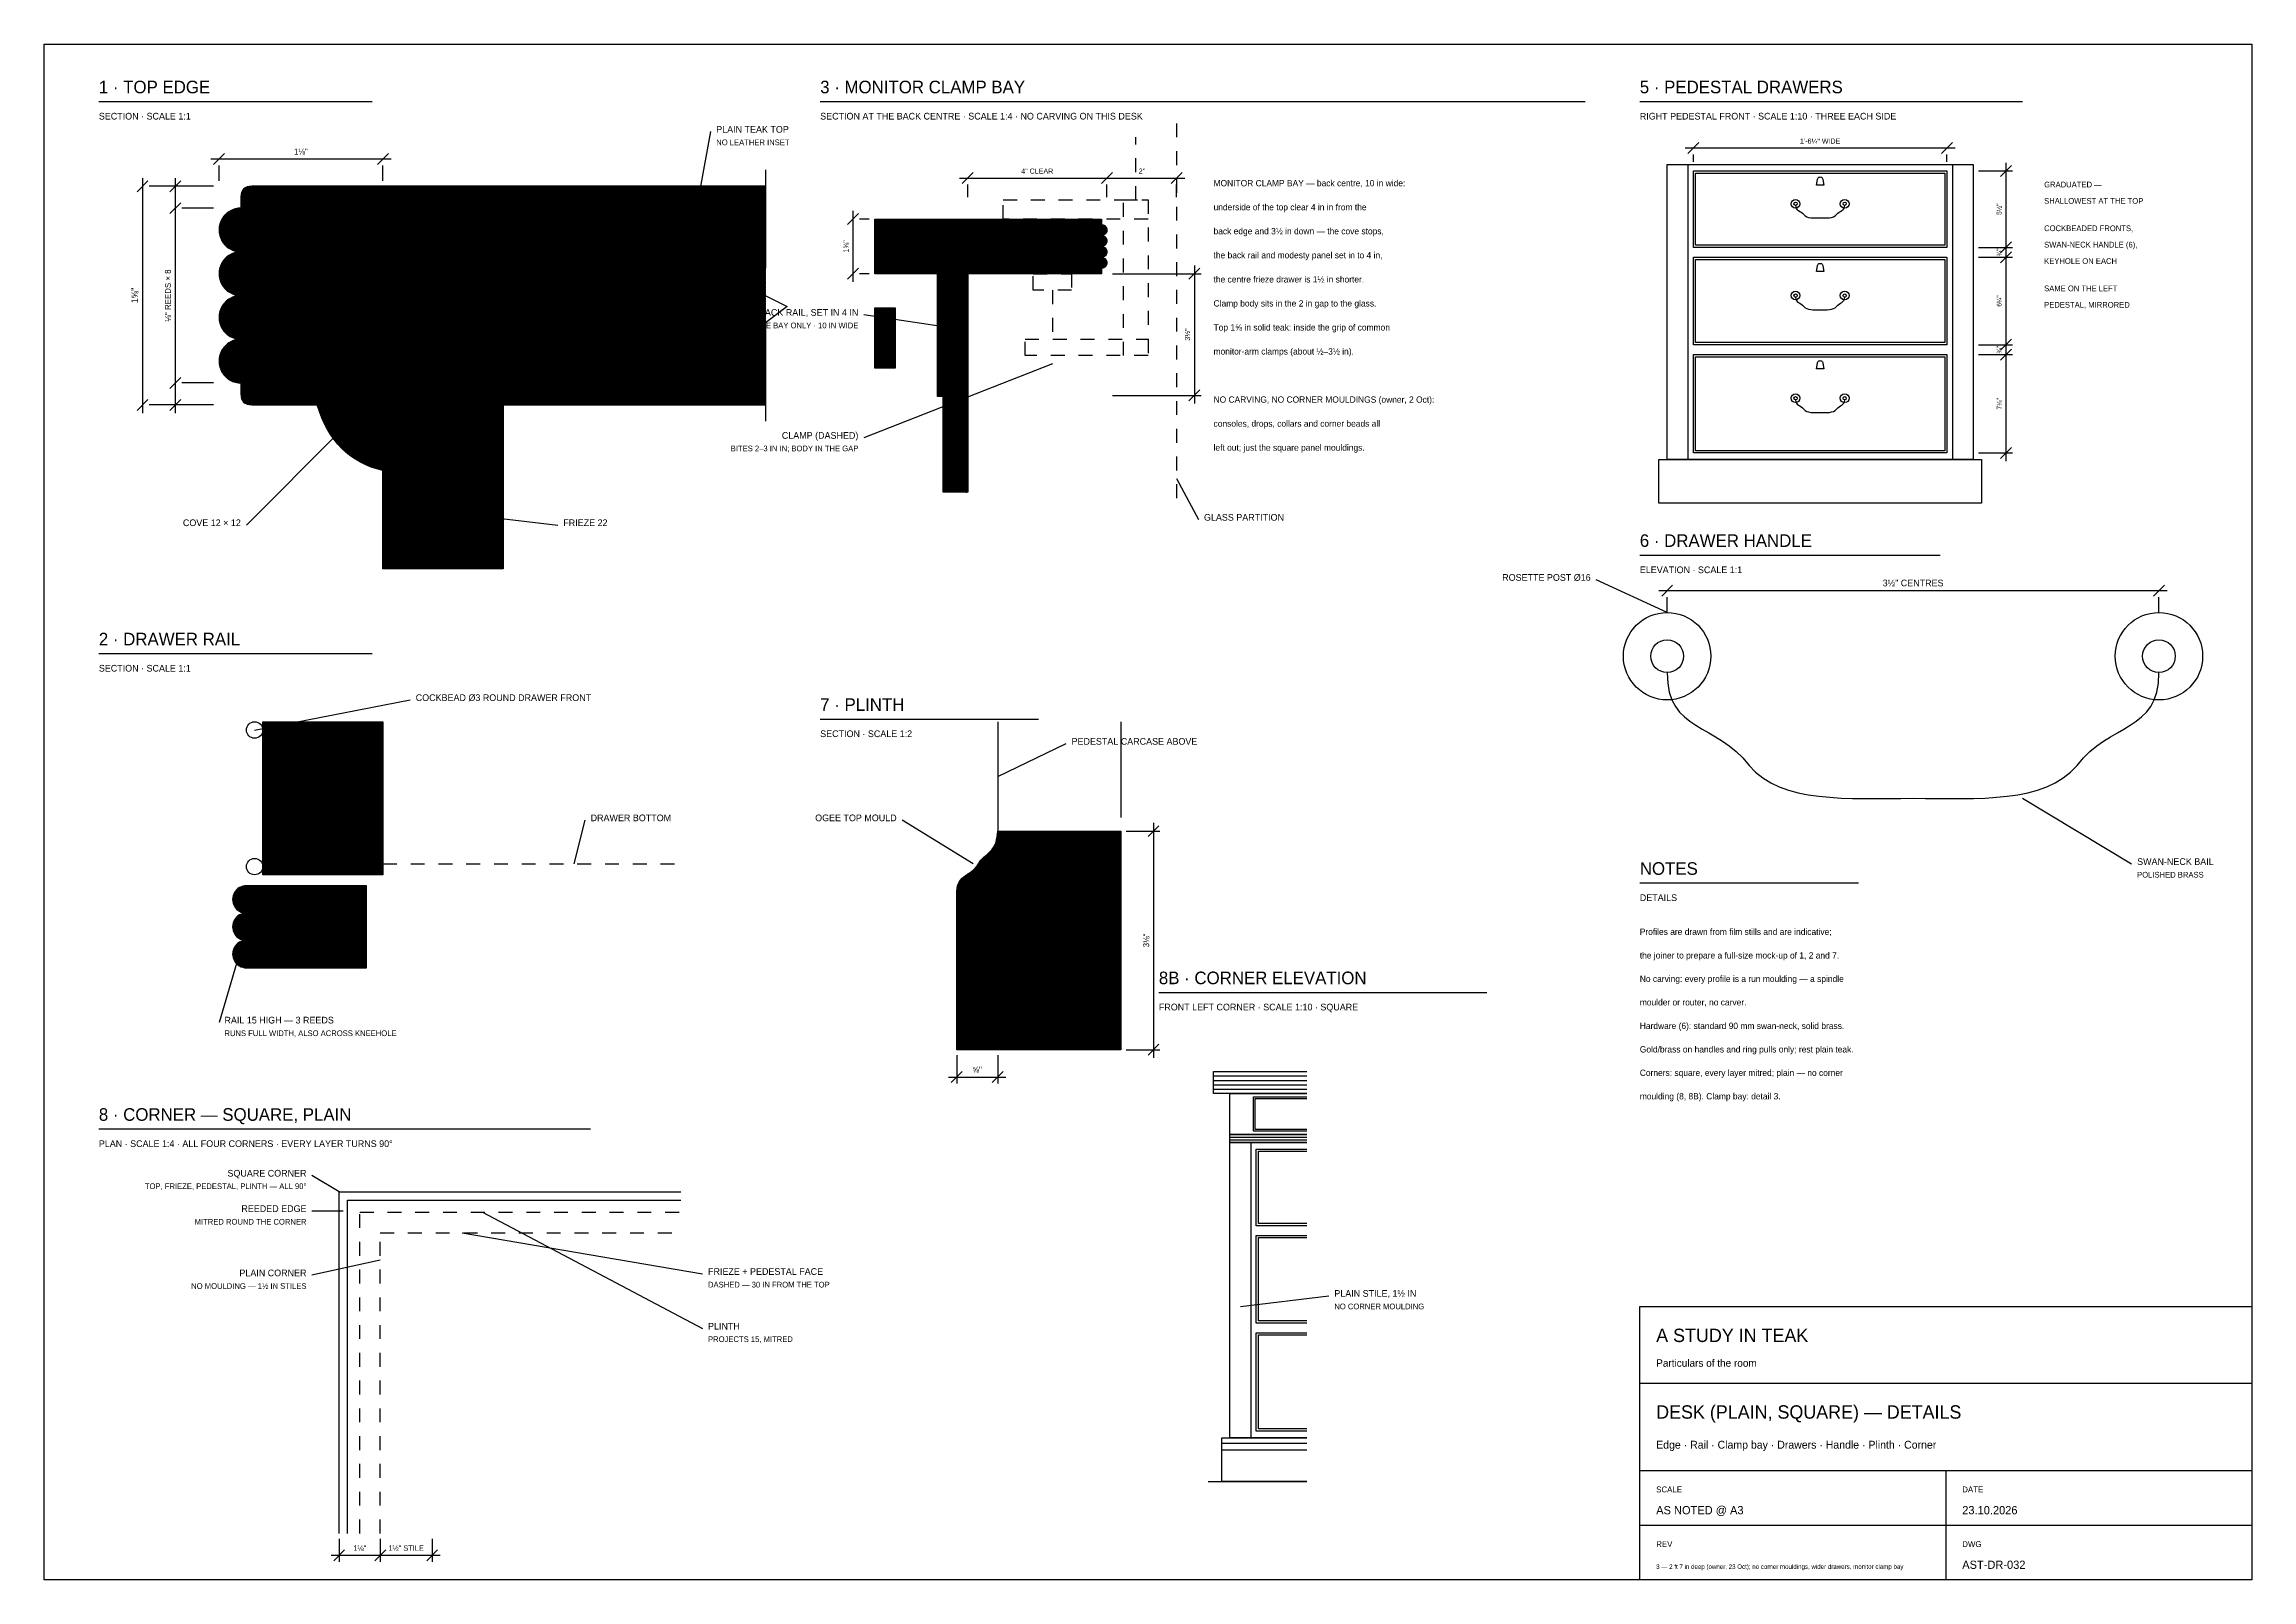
# Model space of a CAD drawing. Header units: inches. Extents: x 0.3 to 16.2, y 0.3 to 11.4.
import ezdxf
from ezdxf.enums import TextEntityAlignment as Align

# ---------------------------------------------------------------- set-up
doc = ezdxf.new("R2010")
doc.units = ezdxf.units.IN
doc.header["$LTSCALE"] = 0.009843
doc.header["$MEASUREMENT"] = 0
doc.linetypes.add('DASHED', pattern=[0.6, 0.5, -0.1])
for name, color, linetype in [('DIMENSIONS', 1, 'Continuous'), ('GEOMETRY', 7, 'Continuous'), ('HATCH', 8, 'Continuous'), ('TEXT', 7, 'Continuous')]:
    doc.layers.add(name, color=color, linetype=linetype)

msp = doc.modelspace()

# ---------------------------------------------------------------- hatches: boundary and pattern name
at = {"layer": 'HATCH'}
h = msp.add_hatch(dxfattribs=at)
h.set_pattern_fill('ANSI31', scale=0.01574803)
h.paths.add_polyline_path([(5.512, 10.354), (1.811, 10.354), (1.777, 10.349), (1.752, 10.335), (1.737, 10.31), (1.732, 10.276), (1.732, 10.197), (1.712, 10.195), (1.692, 10.191), (1.672, 10.185), (1.654, 10.176), (1.636, 10.164), (1.621, 10.151), (1.607, 10.135), (1.596, 10.118), (1.587, 10.1), (1.58, 10.08), (1.576, 10.06), (1.575, 10.039), (1.576, 10.019), (1.58, 9.999), (1.587, 9.979), (1.596, 9.961), (1.607, 9.943), (1.621, 9.928), (1.636, 9.914), (1.654, 9.903), (1.672, 9.894), (1.692, 9.887), (1.712, 9.883), (1.732, 9.882), (1.712, 9.881), (1.692, 9.877), (1.672, 9.87), (1.654, 9.861), (1.636, 9.849), (1.621, 9.836), (1.607, 9.82), (1.596, 9.803), (1.587, 9.785), (1.58, 9.765), (1.576, 9.745), (1.575, 9.724), (1.576, 9.704), (1.58, 9.684), (1.587, 9.664), (1.596, 9.646), (1.607, 9.629), (1.621, 9.613), (1.636, 9.599), (1.654, 9.588), (1.672, 9.579), (1.692, 9.572), (1.712, 9.568), (1.732, 9.567), (1.712, 9.566), (1.692, 9.562), (1.672, 9.555), (1.654, 9.546), (1.636, 9.534), (1.621, 9.521), (1.607, 9.505), (1.596, 9.488), (1.587, 9.47), (1.58, 9.45), (1.576, 9.43), (1.575, 9.409), (1.576, 9.389), (1.58, 9.369), (1.587, 9.349), (1.596, 9.331), (1.607, 9.314), (1.621, 9.298), (1.636, 9.285), (1.654, 9.273), (1.672, 9.264), (1.692, 9.257), (1.712, 9.253), (1.732, 9.252), (1.712, 9.251), (1.692, 9.247), (1.672, 9.24), (1.654, 9.231), (1.636, 9.219), (1.621, 9.206), (1.607, 9.19), (1.596, 9.173), (1.587, 9.155), (1.58, 9.135), (1.576, 9.115), (1.575, 9.094), (1.576, 9.074), (1.58, 9.054), (1.587, 9.034), (1.596, 9.016), (1.607, 8.999), (1.621, 8.983), (1.636, 8.97), (1.654, 8.958), (1.672, 8.949), (1.692, 8.942), (1.712, 8.938), (1.732, 8.937), (1.732, 8.858), (1.737, 8.824), (1.752, 8.799), (1.777, 8.784), (1.811, 8.78), (5.512, 8.78)])
h = msp.add_hatch(dxfattribs=at)
h.set_pattern_fill('ANSI31', scale=0.01574803)
h.paths.add_polyline_path([(6.299, 10.118), (7.933, 10.118), (7.933, 10.079), (7.938, 10.078), (7.943, 10.077), (7.948, 10.076), (7.953, 10.073), (7.957, 10.071), (7.961, 10.067), (7.964, 10.063), (7.967, 10.059), (7.969, 10.054), (7.971, 10.05), (7.972, 10.045), (7.972, 10.039), (7.972, 10.034), (7.971, 10.029), (7.969, 10.024), (7.967, 10.02), (7.964, 10.015), (7.961, 10.012), (7.957, 10.008), (7.953, 10.005), (7.948, 10.003), (7.943, 10.001), (7.938, 10), (7.933, 10), (7.938, 10), (7.943, 9.999), (7.948, 9.997), (7.953, 9.995), (7.957, 9.992), (7.961, 9.988), (7.964, 9.985), (7.967, 9.98), (7.969, 9.976), (7.971, 9.971), (7.972, 9.966), (7.972, 9.961), (7.972, 9.955), (7.971, 9.95), (7.969, 9.946), (7.967, 9.941), (7.964, 9.937), (7.961, 9.933), (7.957, 9.929), (7.953, 9.927), (7.948, 9.924), (7.943, 9.923), (7.938, 9.922), (7.933, 9.921), (7.938, 9.921), (7.943, 9.92), (7.948, 9.918), (7.953, 9.916), (7.957, 9.913), (7.961, 9.91), (7.964, 9.906), (7.967, 9.902), (7.969, 9.897), (7.971, 9.892), (7.972, 9.887), (7.972, 9.882), (7.972, 9.877), (7.971, 9.872), (7.969, 9.867), (7.967, 9.862), (7.964, 9.858), (7.961, 9.854), (7.957, 9.851), (7.953, 9.848), (7.948, 9.846), (7.943, 9.844), (7.938, 9.843), (7.933, 9.843), (7.938, 9.842), (7.943, 9.841), (7.948, 9.84), (7.953, 9.837), (7.957, 9.834), (7.961, 9.831), (7.964, 9.827), (7.967, 9.823), (7.969, 9.818), (7.971, 9.813), (7.972, 9.808), (7.972, 9.803), (7.972, 9.798), (7.971, 9.793), (7.969, 9.788), (7.967, 9.783), (7.964, 9.779), (7.961, 9.775), (7.957, 9.772), (7.953, 9.769), (7.948, 9.767), (7.943, 9.765), (7.938, 9.764), (7.933, 9.764), (7.933, 9.724), (6.299, 9.724), (6.299, 10.118)])
h = msp.add_hatch(dxfattribs=at)
h.set_pattern_fill('ANSI31', scale=0.01574803)
h.paths.add_polyline_path([(6.752, 9.724), (6.969, 9.724), (6.969, 8.839), (6.752, 8.839), (6.752, 9.724)])
h = msp.add_hatch(dxfattribs=at)
h.set_pattern_fill('ANSI31', scale=0.01574803)
h.paths.add_polyline_path([(6.299, 9.478), (6.447, 9.478), (6.447, 9.045), (6.299, 9.045), (6.299, 9.478)])
h = msp.add_hatch(dxfattribs=at)
h.set_pattern_fill('ANSI31', scale=0.01574803)
h.paths.add_polyline_path([(2.283, 8.78), (2.756, 8.78), (2.756, 8.307), (2.594, 8.366), (2.461, 8.465), (2.357, 8.602), (2.283, 8.78)])
h = msp.add_hatch(dxfattribs=at)
h.set_pattern_fill('ANSI31', scale=0.01574803)
h.paths.add_polyline_path([(2.756, 8.78), (3.622, 8.78), (3.622, 7.598), (2.756, 7.598), (2.756, 8.78)])
h = msp.add_hatch(dxfattribs=at)
h.set_pattern_fill('ANSI31', scale=0.01574803)
h.paths.add_polyline_path([(6.791, 8.839), (6.969, 8.839), (6.969, 8.15), (6.791, 8.15), (6.791, 8.839)])
h = msp.add_hatch(dxfattribs=at)
h.set_pattern_fill('ANSI31', scale=0.01574803)
h.paths.add_polyline_path([(1.89, 6.496), (2.756, 6.496), (2.756, 5.394), (1.89, 5.394), (1.89, 6.496)])
h = msp.add_hatch(dxfattribs=at)
h.set_pattern_fill('ANSI31', scale=0.01574803)
h.paths.add_polyline_path([(7.185, 5.709), (8.071, 5.709), (8.071, 4.134), (6.89, 4.134), (6.89, 5.276), (6.909, 5.345), (6.954, 5.389), (7.006, 5.425), (7.047, 5.472), (7.085, 5.52), (7.131, 5.561), (7.169, 5.616), (7.185, 5.709)])
h = msp.add_hatch(dxfattribs=at)
h.set_pattern_fill('ANSI31', scale=0.01574803)
h.paths.add_polyline_path([(1.772, 5.315), (1.759, 5.314), (1.746, 5.312), (1.734, 5.307), (1.722, 5.302), (1.712, 5.295), (1.702, 5.286), (1.694, 5.276), (1.686, 5.266), (1.681, 5.254), (1.677, 5.242), (1.674, 5.229), (1.673, 5.217), (1.674, 5.204), (1.677, 5.191), (1.681, 5.179), (1.686, 5.167), (1.694, 5.157), (1.702, 5.147), (1.712, 5.138), (1.722, 5.131), (1.734, 5.126), (1.746, 5.121), (1.759, 5.119), (1.772, 5.118), (1.759, 5.117), (1.746, 5.115), (1.734, 5.111), (1.722, 5.105), (1.712, 5.098), (1.702, 5.089), (1.694, 5.08), (1.686, 5.069), (1.681, 5.057), (1.677, 5.045), (1.674, 5.033), (1.673, 5.02), (1.674, 5.007), (1.677, 4.994), (1.681, 4.982), (1.686, 4.97), (1.694, 4.96), (1.702, 4.95), (1.712, 4.942), (1.722, 4.934), (1.734, 4.929), (1.746, 4.925), (1.759, 4.922), (1.772, 4.921), (1.759, 4.92), (1.746, 4.918), (1.734, 4.914), (1.722, 4.908), (1.712, 4.901), (1.702, 4.892), (1.694, 4.883), (1.686, 4.872), (1.681, 4.86), (1.677, 4.848), (1.674, 4.836), (1.673, 4.823), (1.674, 4.81), (1.677, 4.797), (1.681, 4.785), (1.686, 4.774), (1.694, 4.763), (1.702, 4.753), (1.712, 4.745), (1.722, 4.738), (1.734, 4.732), (1.746, 4.728), (1.759, 4.725), (1.772, 4.724), (2.638, 4.724), (2.638, 5.315), (1.772, 5.315)])

# ---------------------------------------------------------------- linework, layer by layer
at = {"layer": 'DIMENSIONS', "linetype": 'DASHED'}
for p, q in [((8.179, 10.256), (8.179, 10.709)), ((7.579, 9.606), (7.579, 9.252))]:
    msp.add_line(p, q, dxfattribs=at)
at = {"layer": 'DIMENSIONS'}
for p, q in [((12.157, 10.591), (12.236, 10.669)), ((13.984, 10.591), (14.063, 10.669)), ((1.516, 10.551), (2.815, 10.551)), ((1.535, 10.512), (1.614, 10.591)), ((1.575, 10.394), (1.575, 10.504)), ((2.717, 10.512), (2.795, 10.591)), ((2.756, 10.394), (2.756, 10.504)), ((12.138, 10.63), (14.083, 10.63)), ((12.197, 10.531), (12.197, 10.583)), ((14.024, 10.531), (14.024, 10.583)), ((14.409, 10.425), (14.488, 10.504)), ((14.449, 10.524), (14.449, 8.374)), ((0.984, 10.315), (1.063, 10.394)), ((1.024, 10.413), (1.024, 8.72)), ((1.535, 10.354), (1.071, 10.354)), ((1.22, 10.315), (1.299, 10.394)), ((1.26, 10.413), (1.26, 8.72)), ((1.535, 10.354), (1.307, 10.354)), ((6.909, 10.413), (8.533, 10.413)), ((6.929, 10.374), (7.008, 10.453)), ((6.969, 10.276), (6.969, 10.366)), ((7.933, 10.374), (8.012, 10.453)), ((7.972, 10.276), (7.972, 10.366)), ((8.435, 10.374), (8.514, 10.453)), ((8.474, 10.276), (8.474, 10.366)), ((14.252, 10.465), (14.496, 10.465)), ((1.22, 10.157), (1.299, 10.236)), ((1.535, 10.197), (1.307, 10.197)), ((6.102, 10.079), (6.181, 10.157)), ((6.142, 10.177), (6.142, 9.665)), ((6.26, 10.118), (6.189, 10.118)), ((14.252, 9.913), (14.496, 9.913)), ((14.409, 9.874), (14.488, 9.953)), ((14.409, 9.803), (14.488, 9.882)), ((6.102, 9.685), (6.181, 9.764)), ((6.26, 9.724), (6.189, 9.724)), ((8.012, 9.724), (8.65, 9.724)), ((8.563, 9.685), (8.642, 9.764)), ((8.602, 9.783), (8.602, 8.789)), ((14.252, 9.843), (14.496, 9.843)), ((14.409, 9.173), (14.488, 9.252)), ((14.252, 9.213), (14.496, 9.213)), ((14.252, 9.142), (14.496, 9.142)), ((14.409, 9.102), (14.488, 9.181)), ((1.22, 8.898), (1.299, 8.976)), ((1.535, 8.937), (1.307, 8.937)), ((0.984, 8.74), (1.063, 8.819)), ((1.535, 8.78), (1.071, 8.78)), ((1.22, 8.74), (1.299, 8.819)), ((1.535, 8.78), (1.307, 8.78)), ((8.012, 8.848), (8.65, 8.848)), ((8.563, 8.809), (8.642, 8.888)), ((14.252, 8.433), (14.496, 8.433)), ((14.409, 8.394), (14.488, 8.472)), ((11.969, 7.402), (12.047, 7.48)), ((15.512, 7.402), (15.591, 7.48)), ((11.949, 7.441), (15.61, 7.441)), ((12.008, 7.283), (12.008, 7.394)), ((15.551, 7.283), (15.551, 7.394)), ((8.268, 5.669), (8.346, 5.748)), ((8.307, 5.768), (8.307, 4.075)), ((8.11, 5.709), (8.354, 5.709)), ((8.268, 4.094), (8.346, 4.173)), ((6.85, 3.898), (6.929, 3.976)), ((6.89, 4.094), (6.89, 3.89)), ((7.146, 3.898), (7.224, 3.976)), ((7.185, 4.094), (7.185, 3.89)), ((8.11, 4.134), (8.354, 4.134)), ((6.831, 3.937), (7.244, 3.937)), ((2.382, 0.492), (3.169, 0.492)), ((2.402, 0.453), (2.48, 0.531)), ((2.441, 0.61), (2.441, 0.445)), ((2.697, 0.453), (2.776, 0.531)), ((2.736, 0.61), (2.736, 0.445)), ((3.071, 0.453), (3.15, 0.531)), ((3.11, 0.61), (3.11, 0.445))]:
    msp.add_line(p, q, dxfattribs=at)
at = {"layer": 'DIMENSIONS', "linetype": 'DASHED'}
for points in [[(7.224, 10.256), (8.268, 10.256), (8.268, 10.118), (7.224, 10.118), (7.224, 10.256)], [(8.091, 10.256), (8.268, 10.256), (8.268, 9.134), (8.091, 9.134), (8.091, 10.256)], [(7.441, 9.724), (7.717, 9.724), (7.717, 9.606), (7.441, 9.606), (7.441, 9.724)], [(7.382, 9.252), (8.268, 9.252), (8.268, 9.134), (7.382, 9.134), (7.382, 9.252)]]:
    msp.add_lwpolyline(points, dxfattribs=at)
at = {"layer": 'GEOMETRY'}
for p, q in [((0.709, 10.965), (2.677, 10.965)), ((5.906, 10.965), (11.417, 10.965)), ((11.811, 10.965), (14.567, 10.965)), ((5.039, 10.315), (5.118, 10.748)), ((12.157, 10.512), (12.157, 8.386)), ((14.063, 10.512), (14.063, 8.386)), ((6.86, 9.331), (6.22, 9.429)), ((7.579, 9.075), (6.22, 8.543)), ((2.441, 8.583), (1.772, 7.913)), ((8.474, 8.248), (8.632, 7.953)), ((3.346, 7.992), (4.016, 7.913)), ((11.811, 7.697), (13.976, 7.697)), ((12.008, 7.283), (11.496, 7.52)), ((0.709, 6.988), (2.677, 6.988)), ((1.831, 6.437), (2.953, 6.654)), ((5.906, 6.516), (7.48, 6.516)), ((7.185, 6.102), (7.677, 6.339)), ((14.567, 5.945), (15.354, 5.472)), ((4.134, 5.472), (4.213, 5.787)), ((7.008, 5.472), (6.496, 5.787)), ((11.811, 5.335), (13.386, 5.335)), ((1.772, 5), (1.575, 4.331)), ((8.346, 4.547), (10.709, 4.547)), ((0.709, 3.563), (4.252, 3.563)), ((2.441, 3.11), (2.244, 3.228)), ((2.47, 2.972), (2.244, 2.972)), ((3.474, 2.963), (5.059, 2.126)), ((3.327, 2.815), (5.059, 2.52)), ((2.736, 2.618), (2.244, 2.51)), ((8.933, 2.283), (9.571, 2.362)), ((11.811, 1.732), (16.22, 1.732)), ((8.701, 1.024), (9.413, 1.024)), ((11.811, 1.102), (16.22, 1.102)), ((14.016, 1.102), (14.016, 0.315)), ((11.811, 0.709), (16.22, 0.709))]:
    msp.add_line(p, q, dxfattribs=at)
at = {"layer": 'GEOMETRY', "linetype": 'DASHED'}
msp.add_line((8.474, 10.807), (8.474, 8.051), dxfattribs=at)
at = {"layer": 'GEOMETRY'}
for points in [[(0.315, 11.378), (16.22, 11.378), (16.22, 0.315), (0.315, 0.315), (0.315, 11.378)], [(12.008, 10.512), (14.213, 10.512), (14.213, 8.386), (12.008, 8.386), (12.008, 10.512)], [(5.512, 10.354), (1.811, 10.354)], [(5.512, 10.472), (5.512, 9.764), (5.354, 9.646), (5.669, 9.488), (5.512, 9.37), (5.512, 8.661)], [(12.197, 10.465), (14.024, 10.465), (14.024, 9.913), (12.197, 9.913), (12.197, 10.465)], [(12.213, 10.449), (14.008, 10.449), (14.008, 9.929), (12.213, 9.929), (12.213, 10.449)], [(13.13, 10.402), (13.138, 10.362), (13.083, 10.362), (13.091, 10.402)], [(1.732, 10.276), (1.732, 10.197)], [(6.299, 10.118), (7.933, 10.118), (7.933, 10.079)], [(7.933, 9.764), (7.933, 9.724), (6.299, 9.724), (6.299, 10.118)], [(6.752, 9.724), (6.969, 9.724), (6.969, 8.839), (6.752, 8.839), (6.752, 9.724)], [(12.197, 9.843), (14.024, 9.843), (14.024, 9.213), (12.197, 9.213), (12.197, 9.843)], [(12.213, 9.827), (14.008, 9.827), (14.008, 9.228), (12.213, 9.228), (12.213, 9.827)], [(13.13, 9.78), (13.138, 9.74), (13.083, 9.74), (13.091, 9.78)], [(6.299, 9.478), (6.447, 9.478), (6.447, 9.045), (6.299, 9.045), (6.299, 9.478)], [(12.197, 9.142), (14.024, 9.142), (14.024, 8.433), (12.197, 8.433), (12.197, 9.142)], [(12.213, 9.126), (14.008, 9.126), (14.008, 8.449), (12.213, 8.449), (12.213, 9.126)], [(13.13, 9.079), (13.138, 9.039), (13.083, 9.039), (13.091, 9.079)], [(1.732, 8.937), (1.732, 8.858)], [(1.811, 8.78), (5.512, 8.78)], [(2.283, 8.78), (2.756, 8.78), (2.756, 8.307)], [(2.756, 8.78), (3.622, 8.78), (3.622, 7.598), (2.756, 7.598), (2.756, 8.78)], [(6.791, 8.839), (6.969, 8.839), (6.969, 8.15), (6.791, 8.15), (6.791, 8.839)], [(11.949, 8.386), (14.272, 8.386), (14.272, 8.071), (11.949, 8.071), (11.949, 8.386)], [(1.89, 6.496), (2.756, 6.496), (2.756, 5.394), (1.89, 5.394), (1.89, 6.496)], [(7.185, 6.496), (7.185, 5.709)], [(8.071, 6.496), (8.071, 5.807)], [(7.185, 5.709), (8.071, 5.709), (8.071, 4.134), (6.89, 4.134), (6.89, 5.276)], [(1.772, 4.724), (2.638, 4.724), (2.638, 5.315), (1.772, 5.315)], [(8.74, 3.976), (9.413, 3.976)], [(9.413, 3.819), (8.74, 3.819), (8.74, 3.976)], [(8.74, 3.945), (9.413, 3.945)], [(8.74, 3.913), (9.413, 3.913)], [(8.74, 3.882), (9.413, 3.882)], [(8.74, 3.85), (9.413, 3.85)], [(8.858, 3.819), (9.413, 3.819)], [(9.413, 3.524), (8.858, 3.524), (8.858, 3.819)], [(9.028, 3.795), (9.413, 3.795)], [(9.413, 3.547), (9.028, 3.547), (9.028, 3.795)], [(9.039, 3.783), (9.413, 3.783)], [(9.413, 3.559), (9.039, 3.559), (9.039, 3.783)], [(8.858, 3.524), (9.413, 3.524)], [(9.413, 3.465), (8.858, 3.465), (8.858, 3.524)], [(8.858, 3.504), (9.413, 3.504)], [(8.858, 3.484), (9.413, 3.484)], [(8.858, 3.465), (9.413, 3.465)], [(9.413, 1.339), (8.858, 1.339), (8.858, 3.465)], [(9.008, 3.465), (9.008, 1.339)], [(9.047, 3.417), (9.413, 3.417)], [(9.413, 2.866), (9.047, 2.866), (9.047, 3.417)], [(9.063, 3.402), (9.413, 3.402)], [(9.413, 2.882), (9.063, 2.882), (9.063, 3.402)], [(2.441, 3.11), (4.902, 3.11)], [(2.441, 0.65), (2.441, 3.11)], [(2.5, 3.051), (4.902, 3.051)], [(2.5, 0.65), (2.5, 3.051)], [(9.047, 2.795), (9.413, 2.795)], [(9.413, 2.165), (9.047, 2.165), (9.047, 2.795)], [(9.063, 2.78), (9.413, 2.78)], [(9.413, 2.181), (9.063, 2.181), (9.063, 2.78)], [(11.811, 2.283), (16.22, 2.283), (16.22, 0.315), (11.811, 0.315), (11.811, 2.283)], [(9.047, 2.094), (9.413, 2.094)], [(9.413, 1.386), (9.047, 1.386), (9.047, 2.094)], [(9.063, 2.079), (9.413, 2.079)], [(9.413, 1.402), (9.063, 1.402), (9.063, 2.079)], [(8.799, 1.339), (9.413, 1.339)], [(9.413, 1.024), (8.799, 1.024), (8.799, 1.339)], [(8.799, 1.299), (9.413, 1.299)], [(8.799, 1.252), (9.413, 1.252)]]:
    msp.add_lwpolyline(points, dxfattribs=at)
at = {"layer": 'GEOMETRY', "linetype": 'DASHED'}
for points in [[(2.756, 5.472), (4.921, 5.472)], [(2.589, 2.963), (4.902, 2.963)], [(2.589, 0.65), (2.589, 2.963)], [(2.736, 2.815), (4.902, 2.815)], [(2.736, 0.65), (2.736, 2.815)]]:
    msp.add_lwpolyline(points, dxfattribs=at)
at = {"layer": 'GEOMETRY'}
for centre, radius in [((12.933, 10.228), 0.0315), ((12.933, 10.228), 0.0118), ((13.287, 10.228), 0.0315), ((13.287, 10.228), 0.0118), ((12.933, 9.567), 0.0315), ((12.933, 9.567), 0.0118), ((13.287, 9.567), 0.0315), ((13.287, 9.567), 0.0118), ((12.933, 8.827), 0.0315), ((12.933, 8.827), 0.0118), ((13.287, 8.827), 0.0315), ((13.287, 8.827), 0.0118), ((12.008, 6.969), 0.315), ((15.551, 6.969), 0.315), ((12.008, 6.969), 0.118), ((15.551, 6.969), 0.118), ((1.831, 6.437), 0.0591), ((1.831, 5.453), 0.0591)]:
    msp.add_circle(centre, radius, dxfattribs=at)
for points in [[(1.811, 10.354), (1.759, 10.354), (1.732, 10.328), (1.732, 10.276)], [(12.933, 10.217), (12.933, 10.173), (12.969, 10.181), (12.992, 10.15)], [(13.228, 10.15), (13.252, 10.181), (13.287, 10.173), (13.287, 10.217)], [(12.933, 9.555), (12.933, 9.512), (12.969, 9.52), (12.992, 9.488)], [(13.228, 9.488), (13.252, 9.52), (13.287, 9.512), (13.287, 9.555)], [(1.732, 8.858), (1.732, 8.806), (1.759, 8.78), (1.811, 8.78)], [(2.756, 8.307), (2.52, 8.36), (2.362, 8.517), (2.283, 8.78)], [(12.933, 8.815), (12.933, 8.772), (12.969, 8.78), (12.992, 8.748)], [(13.228, 8.748), (13.252, 8.78), (13.287, 8.772), (13.287, 8.815)], [(12.008, 6.85), (12.008, 6.417), (12.362, 6.496), (12.598, 6.181)], [(14.961, 6.181), (15.197, 6.496), (15.551, 6.417), (15.551, 6.85)]]:
    msp.add_open_spline(points, degree=3, dxfattribs=at)
for points, knots in [([(13.091, 10.402), (13.091, 10.405), (13.091, 10.408), (13.093, 10.411), (13.095, 10.414), (13.097, 10.417), (13.1, 10.419), (13.103, 10.42), (13.107, 10.421), (13.11, 10.421), (13.114, 10.421), (13.117, 10.42), (13.12, 10.419), (13.123, 10.417), (13.126, 10.414), (13.127, 10.411), (13.129, 10.408), (13.13, 10.405), (13.13, 10.402)], [0, 0, 0, 0, 1, 1, 1, 2, 2, 2, 3, 3, 3, 4, 4, 4, 5, 5, 5, 6, 6, 6, 6]), ([(1.732, 10.197), (1.705, 10.197), (1.677, 10.19), (1.654, 10.176), (1.63, 10.162), (1.61, 10.142), (1.596, 10.118), (1.582, 10.094), (1.575, 10.067), (1.575, 10.039), (1.575, 10.012), (1.582, 9.985), (1.596, 9.961), (1.61, 9.937), (1.63, 9.917), (1.654, 9.903), (1.677, 9.889), (1.705, 9.882), (1.732, 9.882)], [0, 0, 0, 0, 1, 1, 1, 2, 2, 2, 3, 3, 3, 4, 4, 4, 5, 5, 5, 6, 6, 6, 6]), ([(7.933, 10.079), (7.94, 10.079), (7.947, 10.077), (7.953, 10.073), (7.959, 10.07), (7.964, 10.065), (7.967, 10.059), (7.971, 10.053), (7.972, 10.046), (7.972, 10.039), (7.972, 10.032), (7.971, 10.026), (7.967, 10.02), (7.964, 10.014), (7.959, 10.009), (7.953, 10.005), (7.947, 10.002), (7.94, 10), (7.933, 10)], [0, 0, 0, 0, 1, 1, 1, 2, 2, 2, 3, 3, 3, 4, 4, 4, 5, 5, 5, 6, 6, 6, 6]), ([(12.992, 10.15), (13.016, 10.122), (13.063, 10.126), (13.11, 10.126), (13.157, 10.126), (13.205, 10.122), (13.228, 10.15)], [0, 0, 0, 0, 1, 1, 1, 2, 2, 2, 2]), ([(1.732, 9.882), (1.705, 9.882), (1.677, 9.875), (1.654, 9.861), (1.63, 9.847), (1.61, 9.827), (1.596, 9.803), (1.582, 9.779), (1.575, 9.752), (1.575, 9.724), (1.575, 9.697), (1.582, 9.67), (1.596, 9.646), (1.61, 9.622), (1.63, 9.602), (1.654, 9.588), (1.677, 9.574), (1.705, 9.567), (1.732, 9.567)], [0, 0, 0, 0, 1, 1, 1, 2, 2, 2, 3, 3, 3, 4, 4, 4, 5, 5, 5, 6, 6, 6, 6]), ([(7.933, 10), (7.94, 10), (7.947, 9.998), (7.953, 9.995), (7.959, 9.991), (7.964, 9.986), (7.967, 9.98), (7.971, 9.974), (7.972, 9.968), (7.972, 9.961), (7.972, 9.954), (7.971, 9.947), (7.967, 9.941), (7.964, 9.935), (7.959, 9.93), (7.953, 9.927), (7.947, 9.923), (7.94, 9.921), (7.933, 9.921)], [0, 0, 0, 0, 1, 1, 1, 2, 2, 2, 3, 3, 3, 4, 4, 4, 5, 5, 5, 6, 6, 6, 6]), ([(7.933, 9.921), (7.94, 9.921), (7.947, 9.919), (7.953, 9.916), (7.959, 9.913), (7.964, 9.908), (7.967, 9.902), (7.971, 9.896), (7.972, 9.889), (7.972, 9.882), (7.972, 9.875), (7.971, 9.868), (7.967, 9.862), (7.964, 9.856), (7.959, 9.851), (7.953, 9.848), (7.947, 9.844), (7.94, 9.843), (7.933, 9.843)], [0, 0, 0, 0, 1, 1, 1, 2, 2, 2, 3, 3, 3, 4, 4, 4, 5, 5, 5, 6, 6, 6, 6]), ([(7.933, 9.843), (7.94, 9.843), (7.947, 9.841), (7.953, 9.837), (7.959, 9.834), (7.964, 9.829), (7.967, 9.823), (7.971, 9.817), (7.972, 9.81), (7.972, 9.803), (7.972, 9.796), (7.971, 9.789), (7.967, 9.783), (7.964, 9.777), (7.959, 9.773), (7.953, 9.769), (7.947, 9.766), (7.94, 9.764), (7.933, 9.764)], [0, 0, 0, 0, 1, 1, 1, 2, 2, 2, 3, 3, 3, 4, 4, 4, 5, 5, 5, 6, 6, 6, 6]), ([(13.091, 9.78), (13.091, 9.783), (13.091, 9.786), (13.093, 9.789), (13.095, 9.792), (13.097, 9.795), (13.1, 9.797), (13.103, 9.798), (13.107, 9.799), (13.11, 9.799), (13.114, 9.799), (13.117, 9.798), (13.12, 9.797), (13.123, 9.795), (13.126, 9.792), (13.127, 9.789), (13.129, 9.786), (13.13, 9.783), (13.13, 9.78)], [0, 0, 0, 0, 1, 1, 1, 2, 2, 2, 3, 3, 3, 4, 4, 4, 5, 5, 5, 6, 6, 6, 6]), ([(1.732, 9.567), (1.705, 9.567), (1.677, 9.56), (1.654, 9.546), (1.63, 9.532), (1.61, 9.512), (1.596, 9.488), (1.582, 9.464), (1.575, 9.437), (1.575, 9.409), (1.575, 9.382), (1.582, 9.355), (1.596, 9.331), (1.61, 9.307), (1.63, 9.287), (1.654, 9.273), (1.677, 9.259), (1.705, 9.252), (1.732, 9.252)], [0, 0, 0, 0, 1, 1, 1, 2, 2, 2, 3, 3, 3, 4, 4, 4, 5, 5, 5, 6, 6, 6, 6]), ([(12.992, 9.488), (13.016, 9.461), (13.063, 9.465), (13.11, 9.465), (13.157, 9.465), (13.205, 9.461), (13.228, 9.488)], [0, 0, 0, 0, 1, 1, 1, 2, 2, 2, 2]), ([(1.732, 9.252), (1.705, 9.252), (1.677, 9.245), (1.654, 9.231), (1.63, 9.217), (1.61, 9.197), (1.596, 9.173), (1.582, 9.149), (1.575, 9.122), (1.575, 9.094), (1.575, 9.067), (1.582, 9.04), (1.596, 9.016), (1.61, 8.992), (1.63, 8.972), (1.654, 8.958), (1.677, 8.944), (1.705, 8.937), (1.732, 8.937)], [0, 0, 0, 0, 1, 1, 1, 2, 2, 2, 3, 3, 3, 4, 4, 4, 5, 5, 5, 6, 6, 6, 6]), ([(13.091, 9.079), (13.091, 9.082), (13.091, 9.086), (13.093, 9.089), (13.095, 9.092), (13.097, 9.094), (13.1, 9.096), (13.103, 9.098), (13.107, 9.098), (13.11, 9.098), (13.114, 9.098), (13.117, 9.098), (13.12, 9.096), (13.123, 9.094), (13.126, 9.092), (13.127, 9.089), (13.129, 9.086), (13.13, 9.082), (13.13, 9.079)], [0, 0, 0, 0, 1, 1, 1, 2, 2, 2, 3, 3, 3, 4, 4, 4, 5, 5, 5, 6, 6, 6, 6]), ([(12.992, 8.748), (13.016, 8.72), (13.063, 8.724), (13.11, 8.724), (13.157, 8.724), (13.205, 8.72), (13.228, 8.748)], [0, 0, 0, 0, 1, 1, 1, 2, 2, 2, 2]), ([(12.598, 6.181), (12.835, 5.906), (13.307, 5.945), (13.78, 5.945), (14.252, 5.945), (14.724, 5.906), (14.961, 6.181)], [0, 0, 0, 0, 1, 1, 1, 2, 2, 2, 2]), ([(6.89, 5.276), (6.89, 5.394), (7.008, 5.394), (7.047, 5.472), (7.087, 5.551), (7.185, 5.551), (7.185, 5.709)], [0, 0, 0, 0, 1, 1, 1, 2, 2, 2, 2]), ([(1.772, 5.315), (1.754, 5.315), (1.737, 5.31), (1.722, 5.302), (1.707, 5.293), (1.695, 5.281), (1.686, 5.266), (1.678, 5.251), (1.673, 5.234), (1.673, 5.217), (1.673, 5.199), (1.678, 5.182), (1.686, 5.167), (1.695, 5.152), (1.707, 5.14), (1.722, 5.131), (1.737, 5.123), (1.754, 5.118), (1.772, 5.118)], [0, 0, 0, 0, 1, 1, 1, 2, 2, 2, 3, 3, 3, 4, 4, 4, 5, 5, 5, 6, 6, 6, 6]), ([(1.772, 5.118), (1.754, 5.118), (1.737, 5.114), (1.722, 5.105), (1.707, 5.096), (1.695, 5.084), (1.686, 5.069), (1.678, 5.054), (1.673, 5.037), (1.673, 5.02), (1.673, 5.002), (1.678, 4.985), (1.686, 4.97), (1.695, 4.956), (1.707, 4.943), (1.722, 4.934), (1.737, 4.926), (1.754, 4.921), (1.772, 4.921)], [0, 0, 0, 0, 1, 1, 1, 2, 2, 2, 3, 3, 3, 4, 4, 4, 5, 5, 5, 6, 6, 6, 6]), ([(1.772, 4.921), (1.754, 4.921), (1.737, 4.917), (1.722, 4.908), (1.707, 4.899), (1.695, 4.887), (1.686, 4.872), (1.678, 4.857), (1.673, 4.84), (1.673, 4.823), (1.673, 4.806), (1.678, 4.789), (1.686, 4.774), (1.695, 4.759), (1.707, 4.746), (1.722, 4.738), (1.737, 4.729), (1.754, 4.724), (1.772, 4.724)], [0, 0, 0, 0, 1, 1, 1, 2, 2, 2, 3, 3, 3, 4, 4, 4, 5, 5, 5, 6, 6, 6, 6])]:
    msp.add_open_spline(points, degree=3, knots=knots, dxfattribs=at)

# ---------------------------------------------------------------- texts
at = {"layer": 'TEXT'}
for s, height, p in [('1 · TOP EDGE', 0.09071, (0.709, 11.024)), ('3 · MONITOR CLAMP BAY', 0.09071, (5.906, 11.024)), ('5 · PEDESTAL DRAWERS', 0.09071, (11.811, 11.024)), ('SECTION · SCALE 1:1', 0.04819, (0.709, 10.835)), ('SECTION AT THE BACK CENTRE · SCALE 1:4 · NO CARVING ON THIS DESK', 0.04819, (5.906, 10.835)), ('RIGHT PEDESTAL FRONT · SCALE 1:10 · THREE EACH SIDE', 0.04819, (11.811, 10.835)), ('NO LEATHER INSET', 0.0411, (5.157, 10.65)), ('PLAIN TEAK TOP', 0.04819, (5.157, 10.74)), ('MONITOR CLAMP BAY — back centre, 10 in wide:', 0.04535, (8.74, 10.354)), ('GRADUATED —', 0.0411, (14.724, 10.346)), ('underside of the top clear 4 in in from the', 0.04535, (8.74, 10.181)), ('SHALLOWEST AT THE TOP', 0.0411, (14.724, 10.228)), ('back edge and 3½ in down — the cove stops,', 0.04535, (8.74, 10.008)), ('COCKBEADED FRONTS,', 0.0411, (14.724, 10.031)), ('the back rail and modesty panel set in to 4 in,', 0.04535, (8.74, 9.835)), ('SWAN-NECK HANDLE (6),', 0.0411, (14.724, 9.913)), ('the centre frieze drawer is 1½ in shorter.', 0.04535, (8.74, 9.661)), ('KEYHOLE ON EACH', 0.0411, (14.724, 9.795)), ('SAME ON THE LEFT', 0.0411, (14.724, 9.598)), ('Clamp body sits in the 2 in gap to the glass.', 0.04535, (8.74, 9.488)), ('PEDESTAL, MIRRORED', 0.0411, (14.724, 9.48)), ('Top 1⅝ in solid teak: inside the grip of common', 0.04535, (8.74, 9.315)), ('monitor-arm clamps (about ½–3½ in).', 0.04535, (8.74, 9.142)), ('NO CARVING, NO CORNER MOULDINGS (owner, 2 Oct):', 0.04535, (8.74, 8.795)), ('consoles, drops, collars and corner beads all', 0.04535, (8.74, 8.622)), ('left out; just the square panel mouldings.', 0.04535, (8.74, 8.449)), ('FRIEZE 22', 0.0482, (4.055, 7.906)), ('GLASS PARTITION', 0.04819, (8.671, 7.945)), ('6 · DRAWER HANDLE', 0.09071, (11.811, 7.756)), ('ELEVATION · SCALE 1:1', 0.04819, (11.811, 7.567)), ('2 · DRAWER RAIL', 0.09071, (0.709, 7.047)), ('SECTION · SCALE 1:1', 0.04819, (0.709, 6.858)), ('COCKBEAD Ø3 ROUND DRAWER FRONT', 0.04819, (2.992, 6.646)), ('7 · PLINTH', 0.0907, (5.906, 6.575)), ('SECTION · SCALE 1:2', 0.04819, (5.906, 6.386)), ('PEDESTAL CARCASE ABOVE', 0.04819, (7.717, 6.331)), ('DRAWER BOTTOM', 0.04819, (4.252, 5.78)), ('NOTES', 0.0907, (11.811, 5.394)), ('SWAN-NECK BAIL', 0.04819, (15.394, 5.465)), ('POLISHED BRASS', 0.0411, (15.394, 5.374)), ('DETAILS', 0.0482, (11.811, 5.205)), ('Profiles are drawn from film stills and are indicative;', 0.04535, (11.811, 4.961)), ('the joiner to prepare a full-size mock-up of 1, 2 and 7.', 0.04535, (11.811, 4.791)), ('8B · CORNER ELEVATION', 0.09071, (8.346, 4.606)), ('No carving: every profile is a run moulding — a spindle', 0.04535, (11.811, 4.622)), ('FRONT LEFT CORNER · SCALE 1:10 · SQUARE', 0.04819, (8.346, 4.417)), ('moulder or router, no carver.', 0.04535, (11.811, 4.453)), ('RAIL 15 HIGH — 3 REEDS', 0.04819, (1.614, 4.323)), ('Hardware (6): standard 90 mm swan-neck, solid brass.', 0.04535, (11.811, 4.283)), ('RUNS FULL WIDTH, ALSO ACROSS KNEEHOLE', 0.0411, (1.614, 4.232)), ('Gold/brass on handles and ring pulls only; rest plain teak.', 0.04535, (11.811, 4.114)), ('Corners: square, every layer mitred; plain — no corner', 0.04535, (11.811, 3.945)), ('moulding (8, 8B). Clamp bay: detail 3.', 0.04535, (11.811, 3.776)), ('8 · CORNER — SQUARE, PLAIN', 0.09071, (0.709, 3.622)), ('PLAN · SCALE 1:4 · ALL FOUR CORNERS · EVERY LAYER TURNS 90°', 0.04819, (0.709, 3.433)), ('FRIEZE + PEDESTAL FACE', 0.04819, (5.098, 2.512)), ('DASHED — 30 IN FROM THE TOP', 0.0411, (5.098, 2.421)), ('PLAIN STILE, 1½ IN', 0.04819, (9.61, 2.354)), ('NO CORNER MOULDING', 0.0411, (9.61, 2.264)), ('PROJECTS 15, MITRED', 0.0411, (5.098, 2.028)), ('PLINTH', 0.0482, (5.098, 2.118)), ('A STUDY IN TEAK', 0.09638, (11.929, 2.028)), ('Particulars of the room', 0.05386, (11.929, 1.85)), ('DESK (PLAIN, SQUARE) — DETAILS', 0.09638, (11.929, 1.476)), ('Edge · Rail · Clamp bay · Drawers · Handle · Plinth · Corner', 0.05669, (11.929, 1.26)), ('SCALE', 0.0425, (11.929, 0.945)), ('DATE', 0.0425, (14.134, 0.945)), ('AS NOTED @ A3', 0.05953, (11.929, 0.787)), ('23.10.2026', 0.0595, (14.134, 0.787)), ('REV', 0.0425, (11.929, 0.551)), ('DWG', 0.0425, (14.134, 0.551)), ('3 — 2 ft 7 in deep (owner, 23 Oct); no corner mouldings, wider drawers, monitor clamp bay', 0.0321, (11.929, 0.394)), ('AST-DR-032', 0.0595, (14.134, 0.394))]:
    msp.add_text(s, height=height, dxfattribs=at).set_placement(p)
for s, height, p in [('1\'-6¼" WIDE', 0.03685, (13.11, 10.661)), ('1⅛"', 0.0425, (2.165, 10.583)), ('4" CLEAR', 0.0369, (7.47, 10.445)), ('2"', 0.0369, (8.224, 10.445)), ('3½" CENTRES', 0.04819, (13.78, 7.472)), ('⅝"', 0.0425, (7.037, 3.969)), ('1⅛"', 0.0397, (2.589, 0.524)), ('1½" STILE', 0.0397, (2.923, 0.524))]:
    msp.add_text(s, height=height, dxfattribs=at).set_placement(p, align=Align.CENTER)
for s, height, p in [('5½"', 0.034, (14.417, 10.189)), ('1⅝"', 0.0369, (6.11, 9.921)), ('¾"', 0.034, (14.417, 9.878)), ('⅛" REEDS × 8', 0.04252, (1.228, 9.567)), ('1⅝"', 0.0482, (0.992, 9.567)), ('6¼"', 0.034, (14.417, 9.528)), ('3½"', 0.0369, (8.571, 9.286)), ('¾"', 0.034, (14.417, 9.177)), ('7⅛"', 0.034, (14.417, 8.787)), ('3⅛"', 0.0425, (8.276, 4.921))]:
    msp.add_text(s, height=height, rotation=90, dxfattribs=at).set_placement(p, align=Align.CENTER)
for s, height, p in [('BACK RAIL, SET IN 4 IN', 0.04819, (6.181, 9.421)), ('AT THE BAY ONLY · 10 IN WIDE', 0.0411, (6.181, 9.331)), ('BITES 2–3 IN IN; BODY IN THE GAP', 0.0411, (6.181, 8.445)), ('CLAMP (DASHED)', 0.04819, (6.181, 8.535)), ('COVE 12 × 12', 0.04819, (1.732, 7.906)), ('ROSETTE POST Ø16', 0.04819, (11.457, 7.512)), ('OGEE TOP MOULD', 0.04819, (6.457, 5.78)), ('SQUARE CORNER', 0.04819, (2.205, 3.22)), ('TOP, FRIEZE, PEDESTAL, PLINTH — ALL 90°', 0.0411, (2.205, 3.13)), ('MITRED ROUND THE CORNER', 0.0411, (2.205, 2.874)), ('REEDED EDGE', 0.04819, (2.205, 2.965)), ('PLAIN CORNER', 0.04819, (2.205, 2.502)), ('NO MOULDING — 1½ IN STILES', 0.0411, (2.205, 2.411))]:
    msp.add_text(s, height=height, dxfattribs=at).set_placement(p, align=Align.RIGHT)

doc.saveas('drawing.dxf')
